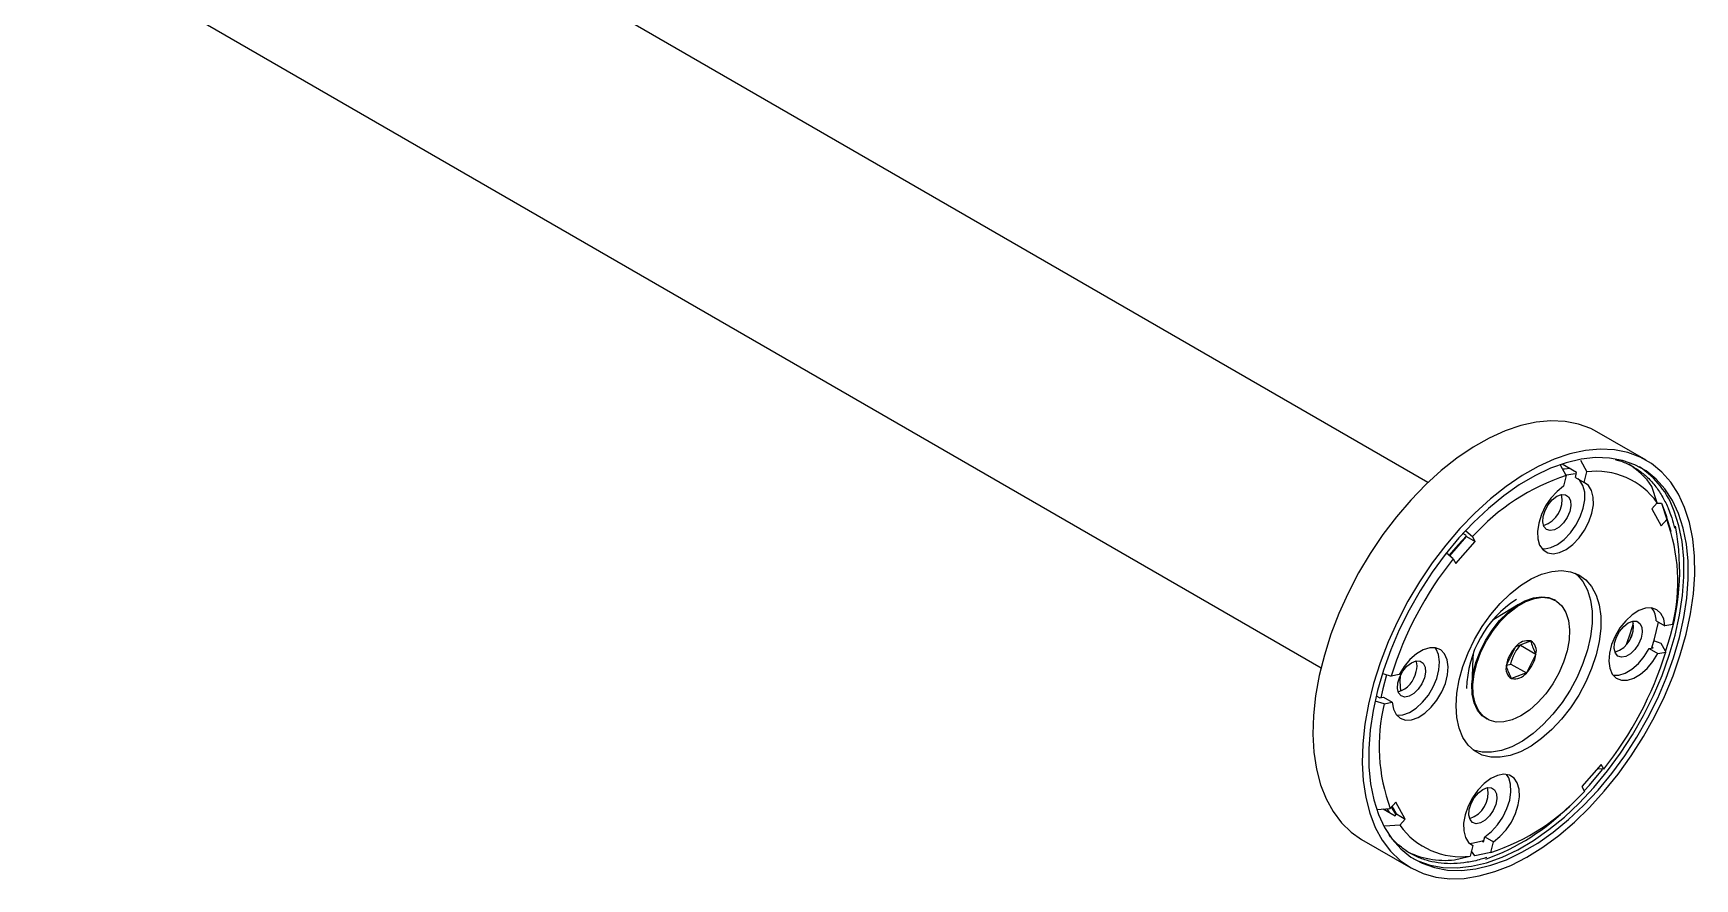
# Model space of a CAD drawing. Extents: x 0 to 3125, y 0 to 2290.
# Drawn here: x 1999 to 2270.1, y 1087.2 to 1225.1 of the extents above; entities that cross this region are included whole.
import ezdxf

# ---------------------------------------------------------------- set-up
doc = ezdxf.new("R2010")
doc.units = 0
doc.header["$LTSCALE"] = 10
doc.header["$MEASUREMENT"] = 0
doc.layers.get('0').update_dxf_attribs({"linetype": 'CONTINUOUS'})

msp = doc.modelspace()

# ---------------------------------------------------------------- linework, layer by layer
at = {"color": 7, "linetype": 'Continuous', "lineweight": 25}
for p, q in [((2226.54, 1151.82), (1893.51, 1344.07)), ((1876.06, 1313.85), (2209.1, 1121.6)), ((2262.13, 1155.45), (2254.11, 1160.08)), ((2251.4, 1155.43), (2252.44, 1153.54)), ((2249.1, 1152.93), (2248.17, 1154.63)), ((2250.8, 1153.45), (2248.43, 1154.82)), ((2249.1, 1152.93), (2248.67, 1151.21)), ((2250.6, 1152.64), (2250.8, 1153.45)), ((2250.6, 1152.64), (2252.01, 1151.82)), ((2252.01, 1151.82), (2252.44, 1153.54)), ((2263.94, 1148.51), (2263.09, 1151.18)), ((2263.94, 1148.51), (2263.05, 1147.49)), ((2263.05, 1147.49), (2264.6, 1144.73)), ((2263.89, 1148.46), (2264.65, 1148.43)), ((2264.65, 1148.43), (2265.49, 1145.75)), ((2264.6, 1144.73), (2265.49, 1145.75)), ((2266.22, 1143.8), (2265.45, 1146.27)), ((2230.08, 1139.85), (2232.85, 1143.02)), ((2231.1, 1138.58), (2234.26, 1142.2)), ((2232.73, 1143.24), (2232.25, 1143.51)), ((2232.85, 1143.02), (2232.73, 1143.24)), ((2232.74, 1143.9), (2233.82, 1142.98)), ((2232.85, 1143.02), (2234.26, 1142.2)), ((2234.26, 1142.2), (2233.82, 1142.98)), ((2230.66, 1139.36), (2229.55, 1140.3)), ((2230.66, 1139.36), (2231.1, 1138.58)), ((2241.31, 1131.93), (2237.57, 1129.62)), ((2247.33, 1132.57), (2247.18, 1132.65)), ((2237.57, 1129.62), (2237.09, 1129.28)), ((2263.79, 1129.25), (2265.2, 1128.44)), ((2266.47, 1128.67), (2265.2, 1128.44)), ((2239.34, 1121.99), (2240.9, 1125.06)), ((2240.9, 1125.06), (2243.31, 1125.97)), ((2241.61, 1125.27), (2244.15, 1123.8)), ((2259.73, 1126.89), (2259.6, 1126.47)), ((2259.73, 1126.89), (2259.79, 1126.9)), ((2259.78, 1126.87), (2259.73, 1126.89)), ((2263.33, 1126.04), (2264.56, 1125.63)), ((2233.84, 1123.15), (2233.7, 1118.76)), ((2244.15, 1123.8), (2242.59, 1120.74)), ((2262.65, 1124.74), (2263.26, 1124.86)), ((2262.65, 1124.74), (2264.06, 1123.93)), ((2263.26, 1124.86), (2263.12, 1124.93)), ((2264.06, 1123.93), (2265.34, 1124.16)), ((2219.16, 1120.64), (2220.55, 1120.24)), ((2221.82, 1120.48), (2220.55, 1120.24)), ((2239.35, 1122.03), (2240.05, 1122.2)), ((2240.05, 1122.2), (2242.59, 1120.74)), ((2242.59, 1120.74), (2240.18, 1119.83)), ((2218.09, 1117.01), (2218.67, 1116.67)), ((2219.41, 1115.73), (2217.94, 1116.15)), ((2218.67, 1116.67), (2219.28, 1116.78)), ((2219.28, 1116.78), (2220.69, 1115.97)), ((2219.41, 1115.73), (2220.69, 1115.97)), ((2236.01, 1113.31), (2236.16, 1113.23)), ((2254.79, 1105.83), (2251.62, 1102.21)), ((2255.23, 1105.05), (2254.18, 1105.13)), ((2255.23, 1105.05), (2254.79, 1105.83)), ((2251.62, 1102.21), (2252.06, 1101.43)), ((2218.18, 1098.5), (2220.39, 1098.66)), ((2219.21, 1098.57), (2221.17, 1097.44)), ((2219.83, 1098.57), (2220.29, 1097.95)), ((2221.29, 1099.68), (2220.39, 1098.66)), ((2221.43, 1097.74), (2220.71, 1099.02)), ((2222.84, 1096.92), (2221.29, 1099.68)), ((2221.95, 1095.9), (2219.52, 1095.73)), ((2221.17, 1097.44), (2221.43, 1097.74)), ((2221.43, 1097.74), (2222.84, 1096.92)), ((2221.95, 1095.9), (2222.84, 1096.92)), ((2215.72, 1093.59), (2223.75, 1088.96)), ((2233.3, 1092.92), (2233.97, 1093.03)), ((2233.88, 1092.58), (2233.45, 1090.86)), ((2233.48, 1092.82), (2233.88, 1092.58)), ((2233.97, 1093.03), (2235.66, 1093.42)), ((2235.35, 1093.34), (2235.6, 1093.19)), ((2235.6, 1093.19), (2235.81, 1094.01)), ((2235.81, 1094.01), (2237.22, 1093.2)), ((2236.78, 1091.48), (2237.22, 1093.2)), ((2234.21, 1090.89), (2233.66, 1091.7))]:
    msp.add_line(p, q, dxfattribs=at)
at = {"color": 7, "linetype": 'Continuous', "lineweight": 25, "flags": 128}
for points in [[(2254.11, 1160.08), (2253.13, 1160.59), (2251.1, 1161.34), (2248.92, 1161.77), (2246.61, 1161.87), (2244.19, 1161.65), (2241.69, 1161.1), (2239.12, 1160.23), (2236.51, 1159.05), (2233.89, 1157.57), (2231.27, 1155.8), (2228.7, 1153.76), (2226.17, 1151.47), (2223.74, 1148.94), (2221.4, 1146.22), (2219.19, 1143.31), (2217.13, 1140.25), (2215.23, 1137.06), (2213.52, 1133.78), (2212.01, 1130.43), (2210.71, 1127.05), (2209.64, 1123.67), (2208.8, 1120.31), (2208.21, 1117.02), (2207.87, 1113.82), (2207.78, 1110.74), (2207.94, 1107.81), (2208.35, 1105.06), (2209.01, 1102.51), (2209.92, 1100.19), (2211.06, 1098.12), (2212.42, 1096.31), (2213.99, 1094.8), (2215.72, 1093.59)], [(2268.42, 1147.72), (2267.4, 1149.92), (2266.15, 1151.86), (2264.68, 1153.52), (2263.01, 1154.89), (2261.15, 1155.96), (2259.13, 1156.71), (2256.95, 1157.14), (2254.64, 1157.24), (2252.22, 1157.02), (2249.71, 1156.47), (2247.15, 1155.6), (2244.54, 1154.41), (2241.91, 1152.93), (2239.3, 1151.16), (2236.72, 1149.12), (2234.2, 1146.83), (2231.76, 1144.31), (2229.43, 1141.58), (2227.22, 1138.68), (2225.16, 1135.61), (2223.26, 1132.43), (2221.55, 1129.14), (2220.04, 1125.8), (2218.74, 1122.41), (2217.67, 1119.03), (2216.83, 1115.68), (2216.24, 1112.39), (2215.89, 1109.18), (2215.8, 1106.11), (2215.96, 1103.18), (2216.38, 1100.43), (2217.04, 1097.88), (2217.95, 1095.56), (2219.08, 1093.48), (2220.44, 1091.68), (2222.02, 1090.16), (2223.78, 1088.94), (2225.73, 1088.03), (2227.83, 1087.44), (2230.08, 1087.18), (2232.45, 1087.24), (2234.91, 1087.63), (2237.45, 1088.34), (2240.04, 1089.36), (2242.66, 1090.7), (2245.28, 1092.33), (2247.88, 1094.23), (2250.43, 1096.4), (2252.92, 1098.81), (2255.31, 1101.44), (2257.58, 1104.26), (2259.72, 1107.25), (2261.7, 1110.37), (2263.51, 1113.61), (2265.12, 1116.93), (2266.53, 1120.3), (2267.71, 1123.69), (2268.67, 1127.06), (2269.38, 1130.39), (2269.85, 1133.64), (2270.07, 1136.78), (2270.03, 1139.79), (2269.75, 1142.63), (2269.21, 1145.28), (2268.42, 1147.72)], [(2267.43, 1146.73), (2266.43, 1148.87), (2265.2, 1150.76), (2263.76, 1152.37), (2262.12, 1153.69), (2260.3, 1154.71), (2258.3, 1155.42), (2256.16, 1155.8), (2253.9, 1155.87), (2251.52, 1155.6), (2249.07, 1155.02), (2246.55, 1154.12), (2244, 1152.91), (2241.44, 1151.41), (2238.9, 1149.63), (2236.39, 1147.58), (2233.95, 1145.29), (2231.59, 1142.77), (2229.34, 1140.06), (2227.23, 1137.17), (2225.26, 1134.15), (2223.47, 1131), (2221.86, 1127.77), (2220.46, 1124.49), (2219.27, 1121.19), (2218.31, 1117.89), (2217.59, 1114.64), (2217.11, 1111.46), (2216.88, 1108.38), (2216.9, 1105.44), (2217.17, 1102.66), (2217.69, 1100.06), (2218.46, 1097.68), (2219.46, 1095.54), (2220.68, 1093.65), (2222.12, 1092.04), (2223.76, 1090.71), (2225.59, 1089.7), (2227.58, 1088.99), (2229.72, 1088.6), (2231.99, 1088.54), (2234.36, 1088.8), (2236.82, 1089.39), (2239.33, 1090.29), (2241.88, 1091.49), (2244.44, 1093), (2246.99, 1094.78), (2249.49, 1096.83), (2251.94, 1099.12), (2254.29, 1101.64), (2256.54, 1104.35), (2258.66, 1107.23), (2260.62, 1110.26), (2262.42, 1113.41), (2264.03, 1116.64), (2265.43, 1119.92), (2266.62, 1123.22), (2267.58, 1126.52), (2268.3, 1129.77), (2268.78, 1132.95), (2269.01, 1136.03), (2268.99, 1138.97), (2268.71, 1141.75), (2268.19, 1144.35), (2267.43, 1146.73)], [(2245.14, 1141.03), (2245.58, 1141), (2246.61, 1141.19), (2247.7, 1141.71), (2248.78, 1142.52), (2249.79, 1143.58), (2250.67, 1144.83), (2251.38, 1146.2), (2251.87, 1147.61), (2252.12, 1148.98), (2252.11, 1150.23), (2251.83, 1151.3), (2251.32, 1152.11), (2251, 1152.41)], [(2249.73, 1154.07), (2248.82, 1153.99), (2248.59, 1153.96)], [(2250.74, 1153.23), (2250.23, 1153.18), (2249.13, 1153.01)], [(2248.67, 1151.21), (2247.6, 1150.36), (2246.6, 1149.26), (2245.74, 1147.99), (2245.06, 1146.61), (2244.61, 1145.2), (2244.4, 1143.84), (2244.45, 1142.61), (2244.76, 1141.58), (2245.31, 1140.81), (2246.07, 1140.34), (2246.99, 1140.19), (2248.02, 1140.38), (2249.11, 1140.89), (2250.19, 1141.7), (2251.2, 1142.77), (2252.08, 1144.02), (2252.79, 1145.38), (2253.28, 1146.79), (2253.53, 1148.16), (2253.52, 1149.42), (2253.24, 1150.48), (2252.73, 1151.3), (2252.01, 1151.82)], [(2248.3, 1149.85), (2248.97, 1149.82), (2249.48, 1149.48), (2249.78, 1148.86), (2249.85, 1148.02), (2249.66, 1147.07), (2249.25, 1146.11), (2248.66, 1145.23), (2247.94, 1144.53), (2247.19, 1144.09), (2246.48, 1143.96), (2245.88, 1144.15), (2245.47, 1144.64), (2245.28, 1145.38), (2245.34, 1146.28), (2245.64, 1147.25), (2246.15, 1148.19), (2246.81, 1148.99), (2247.56, 1149.56), (2248.3, 1149.85)], [(2224.15, 1090.46), (2224.88, 1090.1), (2226.88, 1089.4), (2229.02, 1089.01), (2231.28, 1088.95), (2233.66, 1089.21), (2236.11, 1089.79), (2238.63, 1090.69), (2241.18, 1091.9), (2243.74, 1093.4), (2246.28, 1095.19), (2248.79, 1097.24), (2251.23, 1099.53), (2253.59, 1102.04), (2255.84, 1104.76), (2257.95, 1107.64), (2259.92, 1110.67), (2261.71, 1113.81), (2263.32, 1117.04), (2264.73, 1120.32), (2265.91, 1123.63), (2266.87, 1126.92), (2267.59, 1130.18), (2268.07, 1133.36), (2268.3, 1136.43), (2268.28, 1139.38), (2268.01, 1142.16), (2267.49, 1144.75), (2266.72, 1147.13)], [(2264.65, 1148.43), (2265.36, 1146.57), (2265.45, 1146.27)], [(2232.8, 1143.1), (2231.46, 1141.65), (2230.01, 1139.94)], [(2246.75, 1137.31), (2248.34, 1137.45), (2249.81, 1137.26), (2251.14, 1136.75), (2252.29, 1135.94), (2253.24, 1134.82), (2253.97, 1133.44), (2254.47, 1131.83), (2254.72, 1130), (2254.72, 1128.01), (2254.47, 1125.9), (2253.97, 1123.7), (2253.24, 1121.48), (2252.29, 1119.27), (2251.14, 1117.12), (2249.82, 1115.08), (2248.34, 1113.2), (2246.76, 1111.5), (2245.09, 1110.03), (2243.38, 1108.83), (2241.65, 1107.9), (2239.96, 1107.29), (2238.33, 1106.99), (2236.79, 1107.01), (2235.39, 1107.36), (2234.15, 1108.03), (2233.1, 1108.99), (2232.25, 1110.24), (2231.64, 1111.74), (2231.26, 1113.47), (2231.13, 1115.38), (2231.26, 1117.44), (2231.63, 1119.6), (2232.25, 1121.82), (2233.09, 1124.04), (2234.15, 1126.22), (2235.39, 1128.32), (2236.79, 1130.29), (2238.32, 1132.09), (2239.95, 1133.67), (2241.65, 1135.01), (2243.37, 1136.08), (2245.09, 1136.85), (2246.75, 1137.31)], [(2250.56, 1137.02), (2250.88, 1136.75), (2251.83, 1135.64), (2252.56, 1134.26), (2253.06, 1132.64), (2253.31, 1130.82), (2253.31, 1128.82), (2253.06, 1126.71), (2252.56, 1124.52), (2251.83, 1122.29), (2250.88, 1120.08), (2249.73, 1117.94), (2248.41, 1115.9), (2246.93, 1114.01), (2245.35, 1112.31), (2243.68, 1110.85), (2241.97, 1109.64), (2240.24, 1108.72), (2238.55, 1108.1), (2236.92, 1107.8), (2235.38, 1107.83), (2233.98, 1108.17), (2233.92, 1108.2)], [(2236.01, 1113.31), (2235.39, 1113.76), (2234.61, 1114.69), (2234.07, 1115.88), (2233.76, 1117.3), (2233.71, 1118.9), (2233.91, 1120.64), (2234.35, 1122.45), (2235.03, 1124.27), (2235.92, 1126.06), (2237, 1127.74), (2238.22, 1129.28), (2239.55, 1130.61), (2240.94, 1131.69), (2242.36, 1132.5), (2243.75, 1133), (2245.07, 1133.18), (2246.28, 1133.03), (2247.18, 1132.65)], [(2244.47, 1115.91), (2243.1, 1114.7), (2241.69, 1113.75), (2240.28, 1113.09), (2238.92, 1112.75), (2237.65, 1112.74), (2236.51, 1113.05), (2235.54, 1113.68), (2234.76, 1114.6), (2234.22, 1115.79), (2233.91, 1117.21), (2233.86, 1118.82), (2234.06, 1120.55), (2234.5, 1122.36), (2235.18, 1124.19), (2236.07, 1125.97), (2237.15, 1127.66), (2238.37, 1129.19), (2239.7, 1130.52), (2241.09, 1131.61), (2242.51, 1132.41), (2243.9, 1132.91), (2245.22, 1133.09), (2246.43, 1132.94), (2247.49, 1132.47), (2248.36, 1131.69), (2249.03, 1130.63), (2249.45, 1129.31), (2249.63, 1127.8), (2249.56, 1126.12), (2249.24, 1124.34), (2248.67, 1122.52), (2247.88, 1120.71), (2246.9, 1118.96), (2245.75, 1117.35), (2244.47, 1115.91)], [(2265.2, 1128.44), (2265, 1129.56), (2264.55, 1130.45), (2263.88, 1131.06), (2263.02, 1131.35), (2262.03, 1131.3), (2260.95, 1130.92), (2259.86, 1130.23), (2258.82, 1129.27), (2257.87, 1128.09), (2257.08, 1126.76), (2256.5, 1125.36), (2256.14, 1123.96), (2256.05, 1122.65), (2256.21, 1121.5), (2256.62, 1120.57), (2257.26, 1119.92), (2258.09, 1119.58), (2259.07, 1119.57), (2260.13, 1119.9), (2261.22, 1120.55), (2262.28, 1121.47), (2263.25, 1122.62), (2264.06, 1123.93)], [(2259.96, 1129.2), (2260.62, 1129.17), (2261.13, 1128.82), (2261.44, 1128.2), (2261.5, 1127.37), (2261.32, 1126.42), (2260.91, 1125.45), (2260.31, 1124.57), (2259.6, 1123.88), (2258.84, 1123.44), (2258.13, 1123.31), (2257.53, 1123.5), (2257.12, 1123.99), (2256.93, 1124.72), (2256.99, 1125.63), (2257.3, 1126.6), (2257.81, 1127.53), (2258.47, 1128.33), (2259.21, 1128.91), (2259.96, 1129.2)], [(2258.92, 1125.4), (2259.57, 1127.29), (2260.06, 1128.88)], [(2263.09, 1124.83), (2263.52, 1126.32), (2264.17, 1129.04)], [(2264.56, 1125.63), (2265.25, 1124.33), (2265.34, 1124.16)], [(2220.69, 1115.97), (2220.89, 1114.84), (2221.34, 1113.95), (2222.01, 1113.35), (2222.87, 1113.06), (2223.86, 1113.11), (2224.93, 1113.49), (2226.02, 1114.18), (2227.07, 1115.14), (2228.01, 1116.32), (2228.8, 1117.65), (2229.39, 1119.05), (2229.74, 1120.45), (2229.84, 1121.76), (2229.68, 1122.91), (2229.26, 1123.84), (2228.62, 1124.49), (2227.79, 1124.83), (2226.82, 1124.83), (2225.75, 1124.5), (2224.66, 1123.86), (2223.6, 1122.94), (2222.64, 1121.79), (2221.82, 1120.48)], [(2221.39, 1113.89), (2221.46, 1113.88), (2222.45, 1113.92), (2223.52, 1114.3), (2224.61, 1114.99), (2225.66, 1115.96), (2226.6, 1117.13), (2227.39, 1118.46), (2227.98, 1119.86), (2228.33, 1121.26), (2228.43, 1122.57), (2228.27, 1123.73), (2227.85, 1124.65), (2227.72, 1124.84)], [(2224.59, 1122.7), (2225.25, 1122.67), (2225.76, 1122.33), (2226.07, 1121.71), (2226.13, 1120.88), (2225.95, 1119.93), (2225.54, 1118.96), (2224.94, 1118.08), (2224.23, 1117.38), (2223.48, 1116.95), (2222.76, 1116.81), (2222.17, 1117), (2221.75, 1117.49), (2221.57, 1118.23), (2221.63, 1119.13), (2221.93, 1120.1), (2222.44, 1121.04), (2223.1, 1121.84), (2223.84, 1122.41), (2224.59, 1122.7)], [(2233.89, 1123.73), (2233.84, 1123.29), (2233.84, 1123.15)], [(2256.82, 1120.37), (2257.66, 1120.39), (2258.72, 1120.72), (2259.81, 1121.36), (2260.87, 1122.29), (2261.84, 1123.44), (2262.65, 1124.74)], [(2219.75, 1120.44), (2219.16, 1118.17), (2218.84, 1116.7)], [(2221.99, 1120.24), (2221.97, 1119.41), (2222.06, 1117.76)], [(2237.22, 1093.2), (2238.29, 1094.05), (2239.29, 1095.14), (2240.15, 1096.42), (2240.82, 1097.8), (2241.28, 1099.21), (2241.49, 1100.56), (2241.43, 1101.79), (2241.12, 1102.82), (2240.58, 1103.6), (2239.82, 1104.07), (2238.9, 1104.22), (2237.87, 1104.03), (2236.78, 1103.51), (2235.7, 1102.7), (2234.69, 1101.64), (2233.8, 1100.39), (2233.1, 1099.02), (2232.6, 1097.61), (2232.36, 1096.24), (2232.37, 1094.99), (2232.64, 1093.92), (2233.15, 1093.11), (2233.88, 1092.58)], [(2235.81, 1094.01), (2236.88, 1094.86), (2237.88, 1095.96), (2238.74, 1097.23), (2239.41, 1098.61), (2239.87, 1100.02), (2240.08, 1101.38), (2240.02, 1102.61), (2239.71, 1103.64), (2239.37, 1104.19)], [(2252.02, 1101.5), (2252.88, 1102.45), (2255.02, 1105.02)], [(2236.24, 1102.05), (2236.91, 1102.02), (2237.42, 1101.67), (2237.72, 1101.05), (2237.79, 1100.22), (2237.6, 1099.27), (2237.19, 1098.3), (2236.6, 1097.42), (2235.89, 1096.73), (2235.13, 1096.29), (2234.42, 1096.16), (2233.82, 1096.35), (2233.41, 1096.84), (2233.22, 1097.57), (2233.28, 1098.48), (2233.58, 1099.45), (2234.09, 1100.39), (2234.76, 1101.19), (2235.5, 1101.76), (2236.24, 1102.05)], [(2220.55, 1098.83), (2221.2, 1097.8), (2221.33, 1097.62)], [(2230.88, 1090.28), (2233.16, 1090.8), (2233.45, 1090.86)], [(2236.78, 1091.48), (2236.5, 1091.41), (2234.21, 1090.89)]]:
    msp.add_lwpolyline(points, dxfattribs=at)
at = {"color": 7, "linetype": 'Continuous', "lineweight": 25}
for centre, radius, start, end in [((2259.95, 1119.58), 35.07, 108.0151, 138.1494), ((2253.96, 1141.38), 12.26, 35.5581, 97.1248), ((2252.56, 1143.88), 12.81, 34.7353, 58.3227), ((2253.32, 1142.41), 14.21, 19.3944, 57.1356), ((2244.06, 1148.94), 4.35, 288.1146, 12.1089), ((2229.41, 1137.39), 38.2, 340.0941, 11.0282), ((2238.23, 1135.62), 29.08, 346.1856, 20.3911), ((2276.12, 1103.08), 58.16, 141.4113, 162.8362), ((2250.44, 1117.9), 17.59, 122.5511, 178.9854), ((2260.36, 1129.25), 3.43, 0.042, 37.384), ((2255.71, 1128.29), 4.36, 287.9511, 12.0544), ((2244.89, 1121.09), 5.63, 135.1661, 170.8159), ((2242.84, 1123.56), 2.45, 78.9847, 142.3509), ((2242.36, 1124.35), 1.87, 343.0657, 59.5151), ((2221.98, 1121.84), 2.77, 342.0319, 18.3039), ((2238.6, 1124.7), 5.63, 315.1661, 350.8159), ((2209.76, 1141.33), 58.16, 321.4113, 342.8362), ((2220.34, 1121.78), 4.35, 288.0864, 349.4066), ((2241.13, 1121.44), 1.87, 163.0657, 239.5151), ((2240.65, 1122.23), 2.45, 258.9847, 322.3509), ((2247.65, 1108.79), 29.08, 166.1856, 200.3911), ((2232, 1101.14), 4.36, 287.9486, 12.0566), ((2225.94, 1124.83), 35.07, 288.0151, 318.1494), ((2223.33, 1125.36), 37.2, 289.8519, 315.0753), ((2231.93, 1103.03), 12.26, 215.5581, 277.1248), ((2229.28, 1103.89), 13.71, 242.1956, 276.6827)]:
    msp.add_arc(centre, radius, start, end, dxfattribs=at)
for points, knots in [([(2257.07, 1155.54), (2257.18, 1155.52), (2257.94, 1155.37), (2259.22, 1154.82), (2260.9, 1153.88), (2262.41, 1152.65), (2263.74, 1151.16), (2264.86, 1149.46), (2265.54, 1148.07), (2265.86, 1147.28), (2265.91, 1147.16)], [0, 0, 0, 0, 0.0256652, 0.1843746, 0.3436584, 0.5032512, 0.6626139, 0.8214577, 0.9708209, 1, 1, 1, 1]), ([(2265.91, 1147.16), (2266.05, 1146.79), (2266.38, 1145.91), (2266.61, 1144.94), (2266.74, 1144.37)], [0, 0, 0, 0, 0.419276, 1, 1, 1, 1]), ([(2240.05, 1122.2), (2240.23, 1122.81), (2240.57, 1123.94), (2241.28, 1124.85), (2241.61, 1125.27)], [0, 0, 0, 0, 0.534696, 1, 1, 1, 1]), ([(2243.31, 1125.97), (2243.33, 1125.87), (2243.5, 1125.22), (2243.85, 1124.46), (2244.15, 1123.8)], [0, 0, 0, 0, 0.138849, 1, 1, 1, 1]), ([(2240.18, 1119.83), (2239.88, 1120.48), (2239.53, 1121.24), (2239.36, 1121.9), (2239.34, 1121.99)], [0, 0, 0, 0, 0.861151, 1, 1, 1, 1]), ([(2236.16, 1090.67), (2235.83, 1090.56), (2234.73, 1090.18), (2232.92, 1089.82), (2230.74, 1089.59), (2228.66, 1089.67), (2226.69, 1090.02), (2224.85, 1090.65), (2223.15, 1091.56), (2221.63, 1092.76), (2220.66, 1093.69), (2220.25, 1094.27), (2220.24, 1094.3)], [0, 0, 0, 0, 0.049447, 0.166775, 0.284218, 0.401885, 0.519905, 0.638376, 0.757294, 0.876489, 0.995581, 1, 1, 1, 1])]:
    msp.add_open_spline(points, degree=3, knots=knots, dxfattribs=at)

doc.saveas('drawing.dxf')
